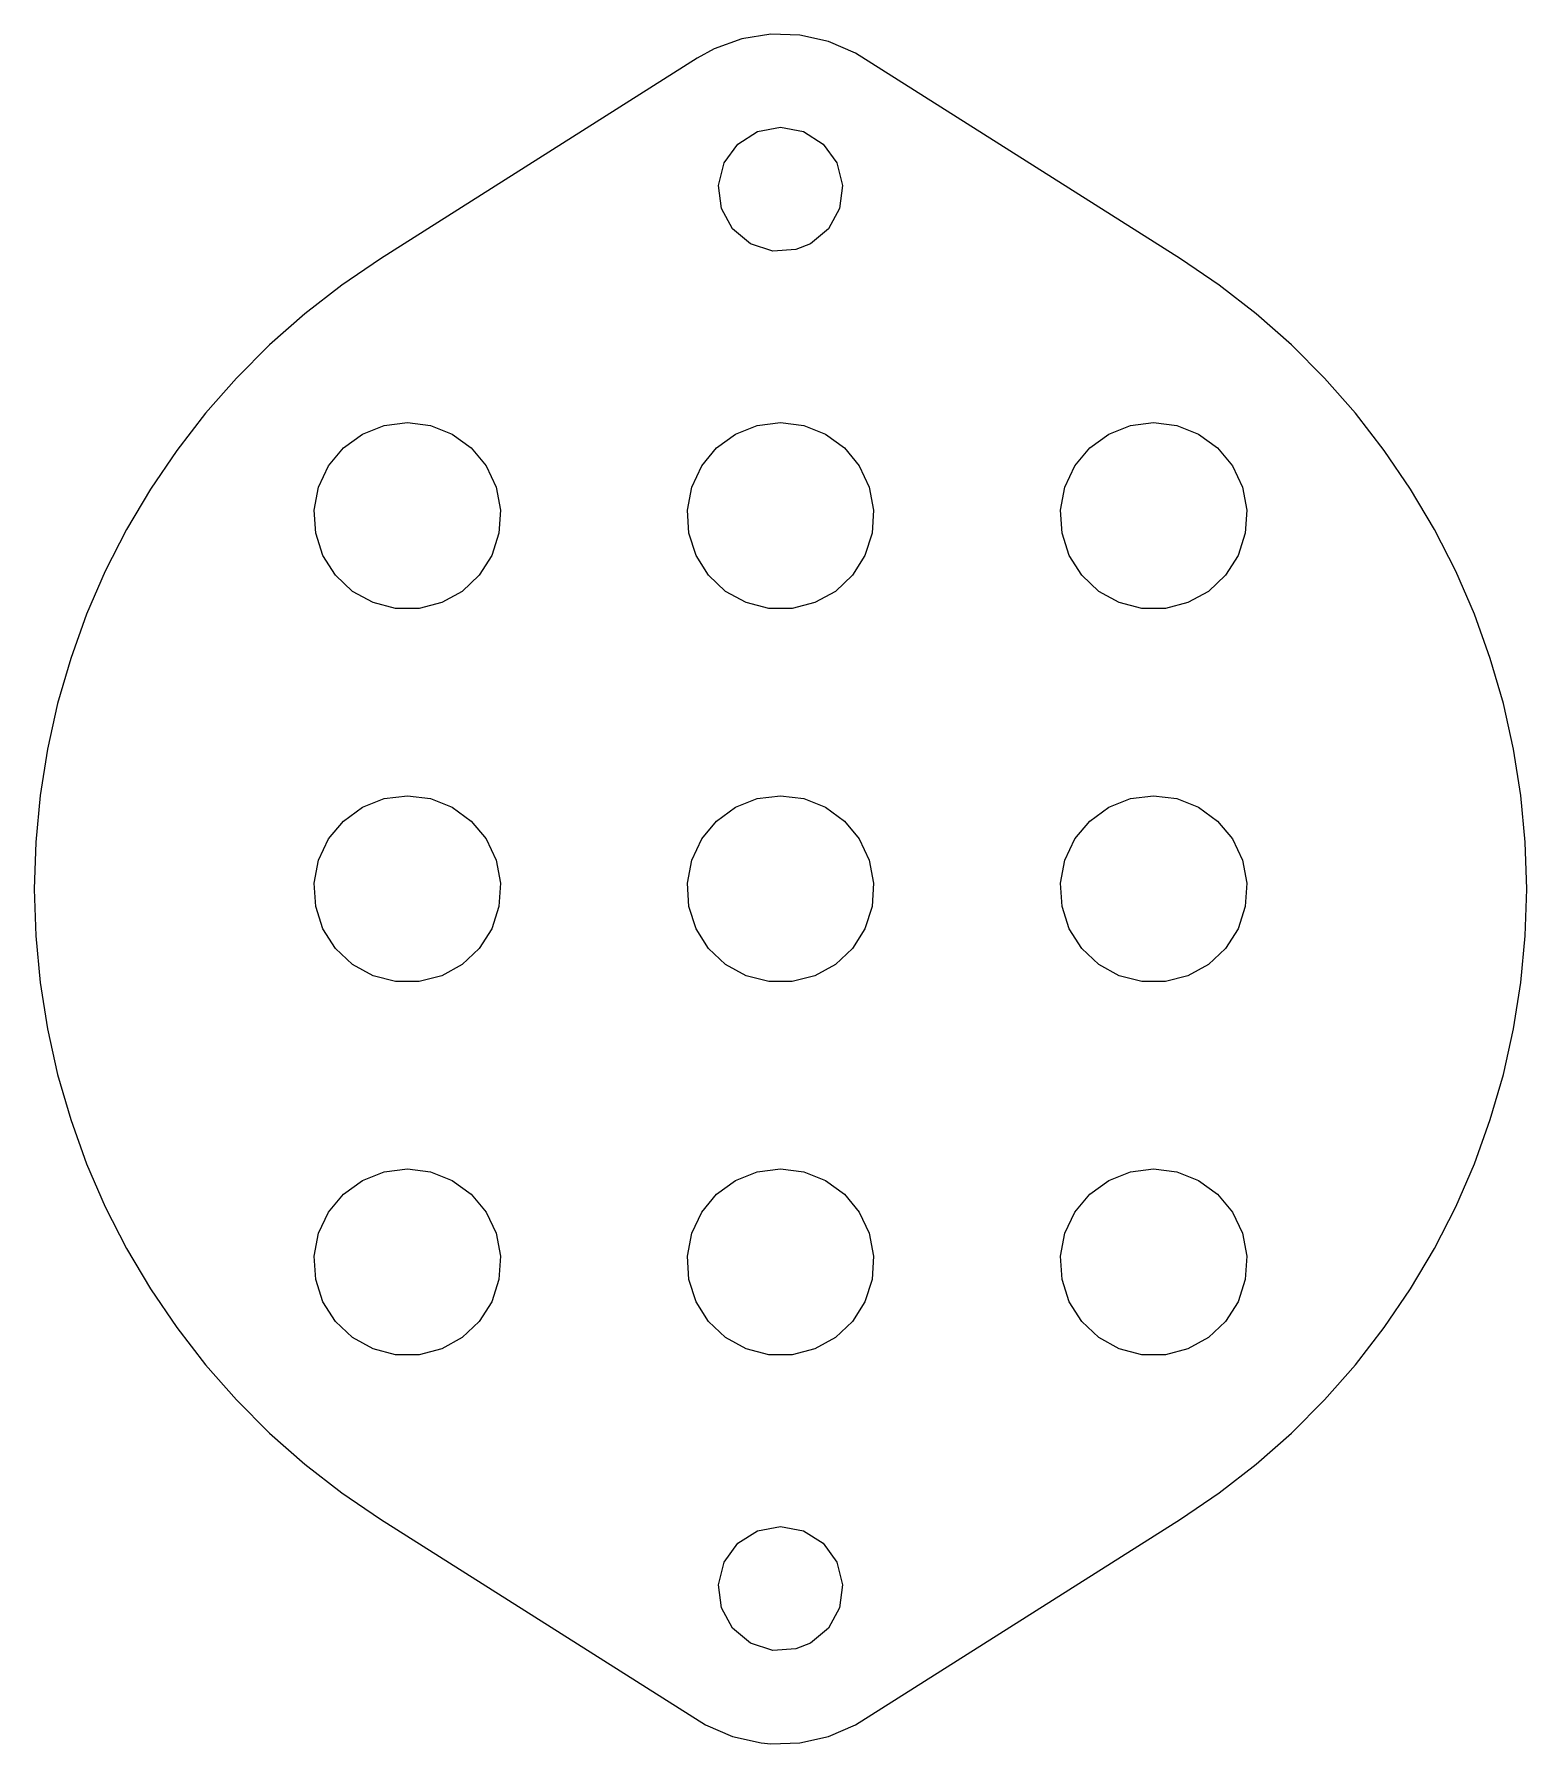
# Model space of a CAD drawing. Header units: metres. Extents: x -1.2 to 1.2, y -1.37 to 1.37.
import ezdxf

# ---------------------------------------------------------------- set-up
doc = ezdxf.new("R2010")
doc.units = ezdxf.units.M

msp = doc.modelspace()

# ---------------------------------------------------------------- linework, layer by layer
for p, q in [((-0.0157, 1.3745), (-0.0622, 1.3671)), ((0.0313, 1.373), (-0.0157, 1.3745)), ((-0.1064, 1.3512), (-0.1339, 1.3361)), ((-0.0622, 1.3671), (-0.1064, 1.3512)), ((0.0772, 1.3628), (0.0313, 1.373)), ((0.1204, 1.3441), (0.0772, 1.3628)), ((-0.1339, 1.3361), (-0.643, 1.0132)), ((0.643, 1.0132), (0.1204, 1.3441)), ((-0.0685, 1.1979), (-0.0368, 1.218)), ((-0.0368, 1.218), (0, 1.225)), ((0, 1.225), (0.0368, 1.218)), ((0.0368, 1.218), (0.0685, 1.1979)), ((-0.0905, 1.1676), (-0.0685, 1.1979)), ((0.0685, 1.1979), (0.0905, 1.1676)), ((-0.0998, 1.1313), (-0.0905, 1.1676)), ((0.0905, 1.1676), (0.0998, 1.1313)), ((-0.0951, 1.0941), (-0.0998, 1.1313)), ((0.0998, 1.1313), (0.0951, 1.0941)), ((-0.077, 1.0613), (-0.0951, 1.0941)), ((0.0951, 1.0941), (0.077, 1.0613)), ((-0.0482, 1.0374), (-0.077, 1.0613)), ((0.077, 1.0613), (0.0482, 1.0374)), ((-0.0125, 1.0258), (-0.0482, 1.0374)), ((0.0249, 1.0281), (-0.0125, 1.0258)), ((0.0482, 1.0374), (0.0249, 1.0281)), ((-0.643, 1.0132), (-0.7053, 0.9708)), ((0.7053, 0.9708), (0.643, 1.0132)), ((-0.7053, 0.9708), (-0.7649, 0.9246)), ((0.7649, 0.9246), (0.7053, 0.9708)), ((-0.7649, 0.9246), (-0.8214, 0.8748)), ((0.8214, 0.8748), (0.7649, 0.9246)), ((-0.8214, 0.8748), (-0.8748, 0.8214)), ((0.8748, 0.8214), (0.8214, 0.8748)), ((-0.8748, 0.8214), (-0.9246, 0.7649)), ((0.9246, 0.7649), (0.8748, 0.8214)), ((-0.9246, 0.7649), (-0.9708, 0.7053)), ((-0.6723, 0.7314), (-0.6373, 0.7453)), ((-0.6373, 0.7453), (-0.6, 0.75)), ((-0.6, 0.75), (-0.5627, 0.7453)), ((-0.5627, 0.7453), (-0.5277, 0.7314)), ((-0.0723, 0.7314), (-0.0373, 0.7453)), ((-0.0373, 0.7453), (0, 0.75)), ((0, 0.75), (0.0373, 0.7453)), ((0.0373, 0.7453), (0.0723, 0.7314)), ((0.5277, 0.7314), (0.5627, 0.7453)), ((0.5627, 0.7453), (0.6, 0.75)), ((0.6, 0.75), (0.6373, 0.7453)), ((0.6373, 0.7453), (0.6723, 0.7314)), ((0.9708, 0.7053), (0.9246, 0.7649)), ((-0.7027, 0.7093), (-0.6723, 0.7314)), ((-0.5277, 0.7314), (-0.4973, 0.7093)), ((-0.1027, 0.7093), (-0.0723, 0.7314)), ((0.0723, 0.7314), (0.1027, 0.7093)), ((0.4973, 0.7093), (0.5277, 0.7314)), ((0.6723, 0.7314), (0.7027, 0.7093)), ((-0.9708, 0.7053), (-1.0132, 0.643)), ((-0.7266, 0.6804), (-0.7027, 0.7093)), ((-0.4973, 0.7093), (-0.4733, 0.6804)), ((-0.1266, 0.6804), (-0.1027, 0.7093)), ((0.1027, 0.7093), (0.1266, 0.6804)), ((0.4733, 0.6804), (0.4973, 0.7093)), ((0.7027, 0.7093), (0.7266, 0.6804)), ((1.0132, 0.643), (0.9708, 0.7053)), ((-0.7426, 0.6463), (-0.7266, 0.6804)), ((-0.4733, 0.6804), (-0.4573, 0.6463)), ((-0.1427, 0.6463), (-0.1266, 0.6804)), ((0.1266, 0.6804), (0.1427, 0.6463)), ((0.4573, 0.6463), (0.4733, 0.6804)), ((0.7266, 0.6804), (0.7426, 0.6463)), ((-1.0132, 0.643), (-1.0516, 0.5781)), ((-0.7497, 0.6094), (-0.7426, 0.6463)), ((-0.4573, 0.6463), (-0.4503, 0.6094)), ((-0.1497, 0.6094), (-0.1427, 0.6463)), ((0.1427, 0.6463), (0.1497, 0.6094)), ((0.4503, 0.6094), (0.4573, 0.6463)), ((0.7426, 0.6463), (0.7497, 0.6094)), ((1.0516, 0.5781), (1.0132, 0.643)), ((-0.7473, 0.5719), (-0.7497, 0.6094)), ((-0.4503, 0.6094), (-0.4527, 0.5719)), ((-0.1473, 0.5719), (-0.1497, 0.6094)), ((0.1497, 0.6094), (0.1473, 0.5719)), ((0.4527, 0.5719), (0.4503, 0.6094)), ((0.7497, 0.6094), (0.7473, 0.5719)), ((-1.0516, 0.5781), (-1.0858, 0.5109)), ((1.0858, 0.5109), (1.0516, 0.5781)), ((-0.7357, 0.5361), (-0.7473, 0.5719)), ((-0.4527, 0.5719), (-0.4643, 0.5361)), ((-0.1357, 0.5361), (-0.1473, 0.5719)), ((0.1473, 0.5719), (0.1357, 0.5361)), ((0.4643, 0.5361), (0.4527, 0.5719)), ((0.7473, 0.5719), (0.7357, 0.5361)), ((-0.7156, 0.5044), (-0.7357, 0.5361)), ((-0.4643, 0.5361), (-0.4844, 0.5044)), ((-0.1156, 0.5044), (-0.1357, 0.5361)), ((0.1357, 0.5361), (0.1156, 0.5044)), ((0.4844, 0.5044), (0.4643, 0.5361)), ((0.7357, 0.5361), (0.7156, 0.5044)), ((-1.0858, 0.5109), (-1.1157, 0.4417)), ((-0.6882, 0.4786), (-0.7156, 0.5044)), ((-0.4844, 0.5044), (-0.5118, 0.4786)), ((-0.0882, 0.4786), (-0.1156, 0.5044)), ((0.1156, 0.5044), (0.0882, 0.4786)), ((0.5118, 0.4786), (0.4844, 0.5044)), ((0.7156, 0.5044), (0.6882, 0.4786)), ((1.1157, 0.4417), (1.0858, 0.5109)), ((-0.6552, 0.4605), (-0.6882, 0.4786)), ((-0.5118, 0.4786), (-0.5448, 0.4605)), ((-0.0552, 0.4605), (-0.0882, 0.4786)), ((0.0882, 0.4786), (0.0552, 0.4605)), ((0.5448, 0.4605), (0.5118, 0.4786)), ((0.6882, 0.4786), (0.6552, 0.4605)), ((-1.1157, 0.4417), (-1.1413, 0.3708)), ((-0.6188, 0.4512), (-0.6552, 0.4605)), ((-0.5812, 0.4512), (-0.6188, 0.4512)), ((-0.5448, 0.4605), (-0.5812, 0.4512)), ((-0.0188, 0.4512), (-0.0552, 0.4605)), ((0.0188, 0.4512), (-0.0188, 0.4512)), ((0.0552, 0.4605), (0.0188, 0.4512)), ((0.5812, 0.4512), (0.5448, 0.4605)), ((0.6188, 0.4512), (0.5812, 0.4512)), ((0.6552, 0.4605), (0.6188, 0.4512)), ((1.1413, 0.3708), (1.1157, 0.4417)), ((-1.1413, 0.3708), (-1.1623, 0.2984)), ((1.1623, 0.2984), (1.1413, 0.3708)), ((-1.1623, 0.2984), (-1.1787, 0.2249)), ((1.1787, 0.2249), (1.1623, 0.2984)), ((-1.1787, 0.2249), (-1.1905, 0.1504)), ((1.1905, 0.1504), (1.1787, 0.2249)), ((-1.1905, 0.1504), (-1.1976, 0.0753)), ((-0.6723, 0.1314), (-0.6373, 0.1453)), ((-0.6373, 0.1453), (-0.6, 0.15)), ((-0.6, 0.15), (-0.5627, 0.1453)), ((-0.5627, 0.1453), (-0.5277, 0.1314)), ((-0.0723, 0.1314), (-0.0373, 0.1453)), ((-0.0373, 0.1453), (0, 0.15)), ((0, 0.15), (0.0373, 0.1453)), ((0.0373, 0.1453), (0.0723, 0.1314)), ((0.5277, 0.1314), (0.5627, 0.1453)), ((0.5627, 0.1453), (0.6, 0.15)), ((0.6, 0.15), (0.6373, 0.1453)), ((0.6373, 0.1453), (0.6723, 0.1314)), ((1.1976, 0.0753), (1.1905, 0.1504)), ((-0.7027, 0.1093), (-0.6723, 0.1314)), ((-0.5277, 0.1314), (-0.4973, 0.1093)), ((-0.1027, 0.1093), (-0.0723, 0.1314)), ((0.0723, 0.1314), (0.1027, 0.1093)), ((0.4973, 0.1093), (0.5277, 0.1314)), ((0.6723, 0.1314), (0.7027, 0.1093)), ((-0.7266, 0.0804), (-0.7027, 0.1093)), ((-0.4973, 0.1093), (-0.4733, 0.0804)), ((-0.1266, 0.0804), (-0.1027, 0.1093)), ((0.1027, 0.1093), (0.1266, 0.0804)), ((0.4733, 0.0804), (0.4973, 0.1093)), ((0.7027, 0.1093), (0.7266, 0.0804)), ((-1.1976, 0.0753), (-1.2, 0)), ((-0.7426, 0.0463), (-0.7266, 0.0804)), ((-0.4733, 0.0804), (-0.4573, 0.0463)), ((-0.1427, 0.0463), (-0.1266, 0.0804)), ((0.1266, 0.0804), (0.1427, 0.0463)), ((0.4573, 0.0463), (0.4733, 0.0804)), ((0.7266, 0.0804), (0.7426, 0.0463)), ((1.2, 0), (1.1976, 0.0753)), ((-0.7497, 0.0094), (-0.7426, 0.0463)), ((-0.4573, 0.0463), (-0.4503, 0.0094)), ((-0.1497, 0.0094), (-0.1427, 0.0463)), ((0.1427, 0.0463), (0.1497, 0.0094)), ((0.4503, 0.0094), (0.4573, 0.0463)), ((0.7426, 0.0463), (0.7497, 0.0094)), ((-1.2, 0), (-1.1976, -0.0753)), ((-0.7473, -0.0281), (-0.7497, 0.0094)), ((-0.4503, 0.0094), (-0.4527, -0.0281)), ((-0.1473, -0.0281), (-0.1497, 0.0094)), ((0.1497, 0.0094), (0.1473, -0.0281)), ((0.4527, -0.0281), (0.4503, 0.0094)), ((0.7497, 0.0094), (0.7473, -0.0281)), ((1.1976, -0.0753), (1.2, 0)), ((-0.7357, -0.0639), (-0.7473, -0.0281)), ((-0.4527, -0.0281), (-0.4643, -0.0639)), ((-0.1357, -0.0639), (-0.1473, -0.0281)), ((0.1473, -0.0281), (0.1357, -0.0639)), ((0.4643, -0.0639), (0.4527, -0.0281)), ((0.7473, -0.0281), (0.7357, -0.0639)), ((-1.1976, -0.0753), (-1.1905, -0.1504)), ((-0.7156, -0.0956), (-0.7357, -0.0639)), ((-0.4643, -0.0639), (-0.4844, -0.0956)), ((-0.1156, -0.0956), (-0.1357, -0.0639)), ((0.1357, -0.0639), (0.1156, -0.0956)), ((0.4844, -0.0956), (0.4643, -0.0639)), ((0.7357, -0.0639), (0.7156, -0.0956)), ((1.1905, -0.1504), (1.1976, -0.0753)), ((-0.6882, -0.1213), (-0.7156, -0.0956)), ((-0.4844, -0.0956), (-0.5118, -0.1213)), ((-0.0882, -0.1213), (-0.1156, -0.0956)), ((0.1156, -0.0956), (0.0882, -0.1213)), ((0.5118, -0.1213), (0.4844, -0.0956)), ((0.7156, -0.0956), (0.6882, -0.1213)), ((-0.6552, -0.1395), (-0.6882, -0.1213)), ((-0.5118, -0.1213), (-0.5448, -0.1395)), ((-0.0552, -0.1395), (-0.0882, -0.1213)), ((0.0882, -0.1213), (0.0552, -0.1395)), ((0.5448, -0.1395), (0.5118, -0.1213)), ((0.6882, -0.1213), (0.6552, -0.1395)), ((-1.1905, -0.1504), (-1.1787, -0.2249)), ((-0.6188, -0.1488), (-0.6552, -0.1395)), ((-0.5812, -0.1488), (-0.6188, -0.1488)), ((-0.5448, -0.1395), (-0.5812, -0.1488)), ((-0.0188, -0.1488), (-0.0552, -0.1395)), ((0.0188, -0.1488), (-0.0188, -0.1488)), ((0.0552, -0.1395), (0.0188, -0.1488)), ((0.5812, -0.1488), (0.5448, -0.1395)), ((0.6188, -0.1488), (0.5812, -0.1488)), ((0.6552, -0.1395), (0.6188, -0.1488)), ((1.1787, -0.2249), (1.1905, -0.1504)), ((-1.1787, -0.2249), (-1.1623, -0.2984)), ((1.1623, -0.2984), (1.1787, -0.2249)), ((-1.1623, -0.2984), (-1.1413, -0.3708)), ((1.1413, -0.3708), (1.1623, -0.2984)), ((-1.1413, -0.3708), (-1.1157, -0.4417)), ((1.1157, -0.4417), (1.1413, -0.3708)), ((-1.1157, -0.4417), (-1.0858, -0.5109)), ((-0.6723, -0.4686), (-0.6373, -0.4547)), ((-0.6373, -0.4547), (-0.6, -0.45)), ((-0.6, -0.45), (-0.5627, -0.4547)), ((-0.5627, -0.4547), (-0.5277, -0.4686)), ((-0.0723, -0.4686), (-0.0373, -0.4547)), ((-0.0373, -0.4547), (0, -0.45)), ((0, -0.45), (0.0373, -0.4547)), ((0.0373, -0.4547), (0.0723, -0.4686)), ((0.5277, -0.4686), (0.5627, -0.4547)), ((0.5627, -0.4547), (0.6, -0.45)), ((0.6, -0.45), (0.6373, -0.4547)), ((0.6373, -0.4547), (0.6723, -0.4686)), ((1.0858, -0.5109), (1.1157, -0.4417)), ((-0.7266, -0.5196), (-0.7027, -0.4906)), ((-0.7027, -0.4906), (-0.6723, -0.4686)), ((-0.5277, -0.4686), (-0.4973, -0.4906)), ((-0.4973, -0.4906), (-0.4733, -0.5196)), ((-0.1266, -0.5196), (-0.1027, -0.4906)), ((-0.1027, -0.4906), (-0.0723, -0.4686)), ((0.0723, -0.4686), (0.1027, -0.4906)), ((0.1027, -0.4906), (0.1266, -0.5196)), ((0.4733, -0.5196), (0.4973, -0.4906)), ((0.4973, -0.4906), (0.5277, -0.4686)), ((0.6723, -0.4686), (0.7027, -0.4906)), ((0.7027, -0.4906), (0.7266, -0.5196)), ((-1.0858, -0.5109), (-1.0516, -0.5781)), ((-0.7426, -0.5536), (-0.7266, -0.5196)), ((-0.4733, -0.5196), (-0.4573, -0.5536)), ((-0.1427, -0.5536), (-0.1266, -0.5196)), ((0.1266, -0.5196), (0.1427, -0.5536)), ((0.4573, -0.5536), (0.4733, -0.5196)), ((0.7266, -0.5196), (0.7426, -0.5536)), ((1.0516, -0.5781), (1.0858, -0.5109)), ((-0.7497, -0.5906), (-0.7426, -0.5536)), ((-0.4573, -0.5536), (-0.4503, -0.5906)), ((-0.1497, -0.5906), (-0.1427, -0.5536)), ((0.1427, -0.5536), (0.1497, -0.5906)), ((0.4503, -0.5906), (0.4573, -0.5536)), ((0.7426, -0.5536), (0.7497, -0.5906)), ((-1.0516, -0.5781), (-1.0132, -0.643)), ((-0.7473, -0.6281), (-0.7497, -0.5906)), ((-0.4503, -0.5906), (-0.4527, -0.6281)), ((-0.1473, -0.6281), (-0.1497, -0.5906)), ((0.1497, -0.5906), (0.1473, -0.6281)), ((0.4527, -0.6281), (0.4503, -0.5906)), ((0.7497, -0.5906), (0.7473, -0.6281)), ((1.0132, -0.643), (1.0516, -0.5781)), ((-0.7357, -0.6639), (-0.7473, -0.6281)), ((-0.4527, -0.6281), (-0.4643, -0.6639)), ((-0.1357, -0.6639), (-0.1473, -0.6281)), ((0.1473, -0.6281), (0.1357, -0.6639)), ((0.4643, -0.6639), (0.4527, -0.6281)), ((0.7473, -0.6281), (0.7357, -0.6639)), ((-1.0132, -0.643), (-0.9708, -0.7053)), ((0.9708, -0.7053), (1.0132, -0.643)), ((-0.7156, -0.6956), (-0.7357, -0.6639)), ((-0.4643, -0.6639), (-0.4844, -0.6956)), ((-0.1156, -0.6956), (-0.1357, -0.6639)), ((0.1357, -0.6639), (0.1156, -0.6956)), ((0.4844, -0.6956), (0.4643, -0.6639)), ((0.7357, -0.6639), (0.7156, -0.6956)), ((-0.9708, -0.7053), (-0.9246, -0.7649)), ((-0.6882, -0.7213), (-0.7156, -0.6956)), ((-0.4844, -0.6956), (-0.5118, -0.7213)), ((-0.0882, -0.7213), (-0.1156, -0.6956)), ((0.1156, -0.6956), (0.0882, -0.7213)), ((0.5118, -0.7213), (0.4844, -0.6956)), ((0.7156, -0.6956), (0.6882, -0.7213)), ((0.9246, -0.7649), (0.9708, -0.7053)), ((-0.6552, -0.7395), (-0.6882, -0.7213)), ((-0.6188, -0.7488), (-0.6552, -0.7395)), ((-0.5448, -0.7395), (-0.5812, -0.7488)), ((-0.5118, -0.7213), (-0.5448, -0.7395)), ((-0.0552, -0.7395), (-0.0882, -0.7213)), ((-0.0188, -0.7488), (-0.0552, -0.7395)), ((0.0552, -0.7395), (0.0188, -0.7488)), ((0.0882, -0.7213), (0.0552, -0.7395)), ((0.5448, -0.7395), (0.5118, -0.7213)), ((0.5812, -0.7488), (0.5448, -0.7395)), ((0.6552, -0.7395), (0.6188, -0.7488)), ((0.6882, -0.7213), (0.6552, -0.7395)), ((-0.9246, -0.7649), (-0.8748, -0.8214)), ((-0.5812, -0.7488), (-0.6188, -0.7488)), ((0.0188, -0.7488), (-0.0188, -0.7488)), ((0.6188, -0.7488), (0.5812, -0.7488)), ((0.8748, -0.8214), (0.9246, -0.7649)), ((-0.8748, -0.8214), (-0.8214, -0.8748)), ((0.8214, -0.8748), (0.8748, -0.8214)), ((-0.8214, -0.8748), (-0.7649, -0.9246)), ((0.7649, -0.9246), (0.8214, -0.8748)), ((-0.7649, -0.9246), (-0.7053, -0.9708)), ((0.7053, -0.9708), (0.7649, -0.9246)), ((-0.7053, -0.9708), (-0.643, -1.0132)), ((0.643, -1.0132), (0.7053, -0.9708)), ((-0.643, -1.0132), (-0.1204, -1.3441)), ((0.1204, -1.3441), (0.643, -1.0132)), ((-0.0685, -1.0521), (-0.0368, -1.032)), ((-0.0368, -1.032), (0, -1.025)), ((0, -1.025), (0.0368, -1.032)), ((0.0368, -1.032), (0.0685, -1.0521)), ((-0.0905, -1.0824), (-0.0685, -1.0521)), ((0.0685, -1.0521), (0.0905, -1.0824)), ((-0.0998, -1.1187), (-0.0905, -1.0824)), ((0.0905, -1.0824), (0.0998, -1.1187)), ((-0.0951, -1.1559), (-0.0998, -1.1187)), ((0.0998, -1.1187), (0.0951, -1.1559)), ((-0.077, -1.1887), (-0.0951, -1.1559)), ((0.0951, -1.1559), (0.077, -1.1887)), ((-0.0482, -1.2126), (-0.077, -1.1887)), ((0.077, -1.1887), (0.0482, -1.2126)), ((-0.0125, -1.2242), (-0.0482, -1.2126)), ((0.0249, -1.2219), (-0.0125, -1.2242)), ((0.0482, -1.2126), (0.0249, -1.2219)), ((-0.1204, -1.3441), (-0.0772, -1.3628)), ((0.0772, -1.3628), (0.1204, -1.3441)), ((-0.0772, -1.3628), (-0.0313, -1.373)), ((-0.0313, -1.373), (-0.0157, -1.3745)), ((-0.0157, -1.3745), (0.0313, -1.373)), ((0.0313, -1.373), (0.0772, -1.3628))]:
    msp.add_line(p, q)

doc.saveas('drawing.dxf')
